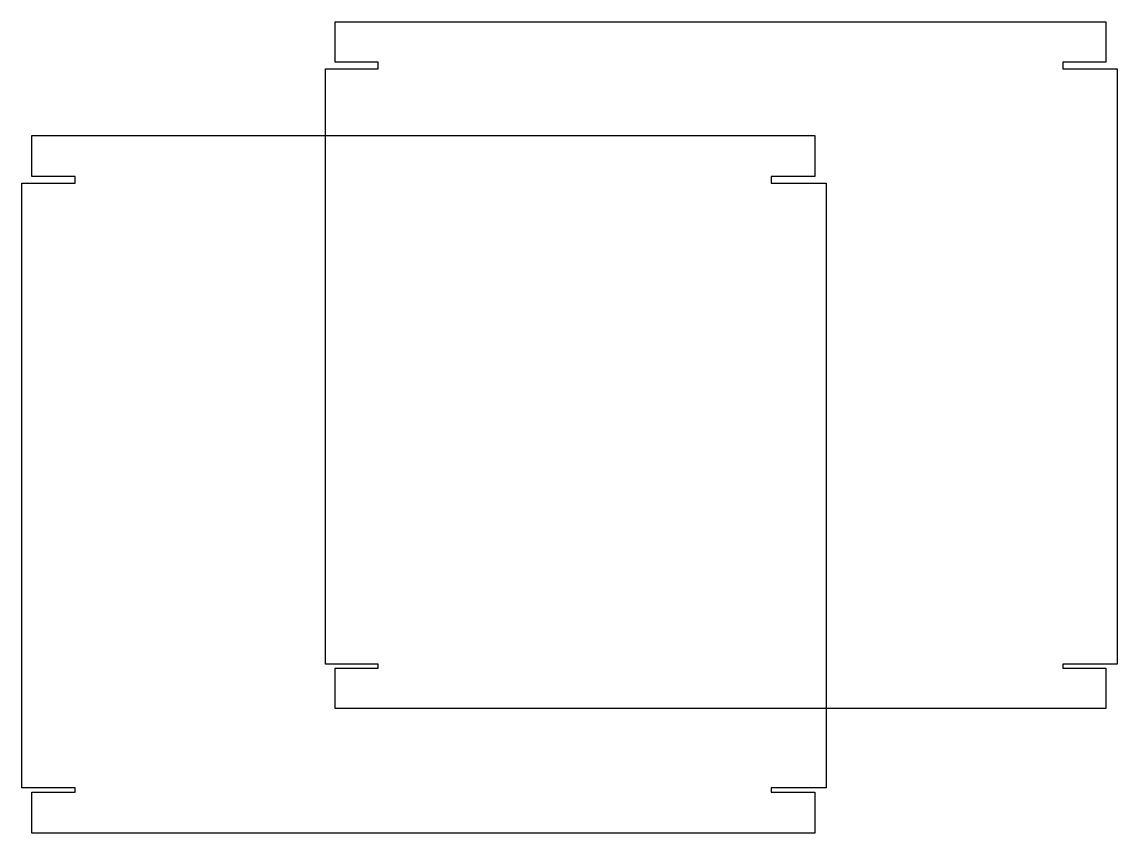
# Model space of a CAD drawing. Header units: centimetres. Extents: x -13.3 to 13.3, y -9.9 to 9.9.
import ezdxf

# ---------------------------------------------------------------- set-up
doc = ezdxf.new("R2010")
doc.units = ezdxf.units.CM
doc.header["$MEASUREMENT"] = 0
doc.layers.add('Layer 1', color=7, linetype='Continuous')

msp = doc.modelspace()

# ---------------------------------------------------------------- linework, layer by layer
at = {"layer": 'Layer 1', "color": 22, "lineweight": 25}
msp.add_open_spline([(-5.69856, 9.8698), (-5.69856, 9.8698), (-5.69856, 8.89094), (-5.69856, 8.89094), (-5.69856, 8.89094), (-5.69856, 8.89094), (-4.65676, 8.89094), (-4.65676, 8.89094), (-4.65676, 8.89094), (-4.65676, 8.89094), (-4.65676, 8.72581), (-4.65676, 8.72581), (-4.65676, 8.72581), (-4.65676, 8.72581), (-5.93344, 8.72581), (-5.93344, 8.72581), (-5.93344, 8.72581), (-5.93344, 8.72581), (-5.93344, -5.75572), (-5.93344, -5.75572), (-5.93344, -5.75572), (-5.93344, -5.75572), (-4.65676, -5.75572), (-4.65676, -5.75572), (-4.65676, -5.75572), (-4.65676, -5.75572), (-4.65676, -5.85739), (-4.65676, -5.85739), (-4.65676, -5.85739), (-4.65676, -5.85739), (-5.69856, -5.85739), (-5.69856, -5.85739), (-5.69856, -5.85739), (-5.69856, -5.85739), (-5.69856, -6.83642), (-5.69856, -6.83642), (-5.69856, -6.83642), (-5.69856, -6.83642), (13.04601, -6.83642), (13.04601, -6.83642), (13.04601, -6.83642), (13.04601, -6.83642), (13.04601, -5.85739), (13.04601, -5.85739), (13.04601, -5.85739), (13.04601, -5.85739), (12.0006, -5.85739), (12.0006, -5.85739), (12.0006, -5.85739), (12.0006, -5.85739), (12.0006, -5.75572), (12.0006, -5.75572), (12.0006, -5.75572), (12.0006, -5.75572), (13.3212, -5.75572), (13.3212, -5.75572), (13.3212, -5.75572), (13.3212, -5.75572), (13.3212, 8.72581), (13.3212, 8.72581), (13.3212, 8.72581), (13.3212, 8.72581), (12.0006, 8.72581), (12.0006, 8.72581), (12.0006, 8.72581), (12.0006, 8.72581), (12.0006, 8.89094), (12.0006, 8.89094), (12.0006, 8.89094), (12.0006, 8.89094), (13.04601, 8.89094), (13.04601, 8.89094), (13.04601, 8.89094), (13.04601, 8.89094), (13.04601, 9.8698), (13.04601, 9.8698), (13.04601, 9.8698), (13.04601, 9.8698), (-5.69856, 9.8698), (-5.69856, 9.8698)], degree=3, knots=[0, 0, 0, 0, 0.04761905, 0.04761905, 0.04761905, 0.04761905, 0.0952381, 0.0952381, 0.0952381, 0.0952381, 0.14285714, 0.14285714, 0.14285714, 0.14285714, 0.19047619, 0.19047619, 0.19047619, 0.19047619, 0.23809524, 0.23809524, 0.23809524, 0.23809524, 0.28571429, 0.28571429, 0.28571429, 0.28571429, 0.33333333, 0.33333333, 0.33333333, 0.33333333, 0.38095238, 0.38095238, 0.38095238, 0.38095238, 0.42857143, 0.42857143, 0.42857143, 0.42857143, 0.47619048, 0.47619048, 0.47619048, 0.47619048, 0.52380952, 0.52380952, 0.52380952, 0.52380952, 0.57142857, 0.57142857, 0.57142857, 0.57142857, 0.61904762, 0.61904762, 0.61904762, 0.61904762, 0.66666667, 0.66666667, 0.66666667, 0.66666667, 0.71428571, 0.71428571, 0.71428571, 0.71428571, 0.76190476, 0.76190476, 0.76190476, 0.76190476, 0.80952381, 0.80952381, 0.80952381, 0.80952381, 0.85714286, 0.85714286, 0.85714286, 0.85714286, 0.9047619, 0.9047619, 0.9047619, 0.9047619, 1, 1, 1, 1], dxfattribs=at)
at = {"layer": 'Layer 1', "color": 18, "lineweight": 25}
msp.add_open_spline([(-13.08181, 7.1056), (-13.08181, 7.1056), (-13.08181, 6.11097), (-13.08181, 6.11097), (-13.08181, 6.11097), (-13.08181, 6.11097), (-12.02338, 6.11097), (-12.02338, 6.11097), (-12.02338, 6.11097), (-12.02338, 6.11097), (-12.02338, 5.94303), (-12.02338, 5.94303), (-12.02338, 5.94303), (-12.02338, 5.94303), (-13.32057, 5.94303), (-13.32057, 5.94303), (-13.32057, 5.94303), (-13.32057, 5.94303), (-13.32057, -8.77184), (-13.32057, -8.77184), (-13.32057, -8.77184), (-13.32057, -8.77184), (-12.02338, -8.77184), (-12.02338, -8.77184), (-12.02338, -8.77184), (-12.02338, -8.77184), (-12.02338, -8.87519), (-12.02338, -8.87519), (-12.02338, -8.87519), (-12.02338, -8.87519), (-13.08181, -8.87519), (-13.08181, -8.87519), (-13.08181, -8.87519), (-13.08181, -8.87519), (-13.08181, -9.86996), (-13.08181, -9.86996), (-13.08181, -9.86996), (-13.08181, -9.86996), (5.96495, -9.86996), (5.96495, -9.86996), (5.96495, -9.86996), (5.96495, -9.86996), (5.96495, -8.87519), (5.96495, -8.87519), (5.96495, -8.87519), (5.96495, -8.87519), (4.90262, -8.87519), (4.90262, -8.87519), (4.90262, -8.87519), (4.90262, -8.87519), (4.90262, -8.77184), (4.90262, -8.77184), (4.90262, -8.77184), (4.90262, -8.77184), (6.24452, -8.77184), (6.24452, -8.77184), (6.24452, -8.77184), (6.24452, -8.77184), (6.24452, 5.94303), (6.24452, 5.94303), (6.24452, 5.94303), (6.24452, 5.94303), (4.90262, 5.94303), (4.90262, 5.94303), (4.90262, 5.94303), (4.90262, 5.94303), (4.90262, 6.11097), (4.90262, 6.11097), (4.90262, 6.11097), (4.90262, 6.11097), (5.96495, 6.11097), (5.96495, 6.11097), (5.96495, 6.11097), (5.96495, 6.11097), (5.96495, 7.1056), (5.96495, 7.1056), (5.96495, 7.1056), (5.96495, 7.1056), (-13.08181, 7.1056), (-13.08181, 7.1056)], degree=3, knots=[0, 0, 0, 0, 0.04761905, 0.04761905, 0.04761905, 0.04761905, 0.0952381, 0.0952381, 0.0952381, 0.0952381, 0.14285714, 0.14285714, 0.14285714, 0.14285714, 0.19047619, 0.19047619, 0.19047619, 0.19047619, 0.23809524, 0.23809524, 0.23809524, 0.23809524, 0.28571429, 0.28571429, 0.28571429, 0.28571429, 0.33333333, 0.33333333, 0.33333333, 0.33333333, 0.38095238, 0.38095238, 0.38095238, 0.38095238, 0.42857143, 0.42857143, 0.42857143, 0.42857143, 0.47619048, 0.47619048, 0.47619048, 0.47619048, 0.52380952, 0.52380952, 0.52380952, 0.52380952, 0.57142857, 0.57142857, 0.57142857, 0.57142857, 0.61904762, 0.61904762, 0.61904762, 0.61904762, 0.66666667, 0.66666667, 0.66666667, 0.66666667, 0.71428571, 0.71428571, 0.71428571, 0.71428571, 0.76190476, 0.76190476, 0.76190476, 0.76190476, 0.80952381, 0.80952381, 0.80952381, 0.80952381, 0.85714286, 0.85714286, 0.85714286, 0.85714286, 0.9047619, 0.9047619, 0.9047619, 0.9047619, 1, 1, 1, 1], dxfattribs=at)

doc.saveas('drawing.dxf')
